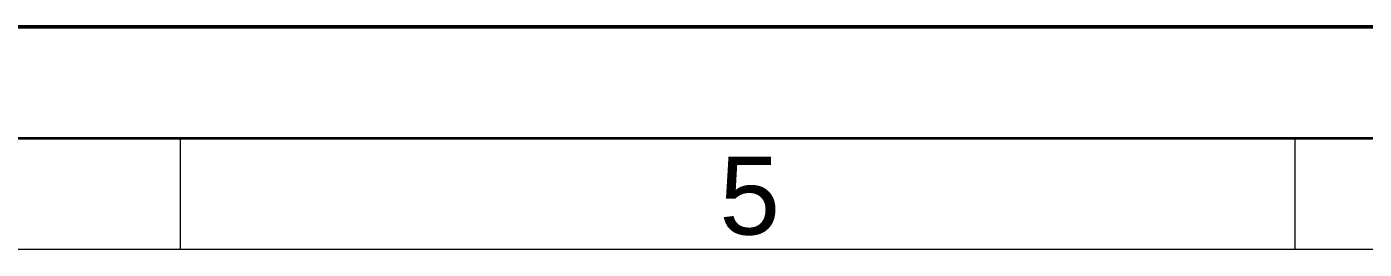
# Model space of a CAD drawing. Header units: millimetres. Extents: x 0 to 210, y 0 to 149.
# Drawn here: x 102.06 to 132.06, y 143.5 to 148.5 of the extents above; entities that cross this region are included whole.
import ezdxf

# ---------------------------------------------------------------- set-up
doc = ezdxf.new("R2010")
doc.units = ezdxf.units.MM
doc.header["$LTSCALE"] = 0.5
doc.layers.get('0').update_dxf_attribs({"lineweight": 25})
doc.layers.add('001', color=7, linetype='Continuous', lineweight=50)
doc.layers.add('Symbole(DIN)', color=3, linetype='Continuous', lineweight=25, true_color=0x00ff00)
doc.styles.add('Aktuell-DIN', font='arial.ttf')

# ---------------------------------------------------------------- blocks, each defined once
blk = doc.blocks.new('Ränder Basler-A3')
at = {"layer": '001'}
blk.add_line((0, 297), (420, 297), dxfattribs=at)
at = {"layer": '001', "color": 7, "linetype": 'Continuous', "lineweight": 35}
blk.add_line((5, 292), (415, 292), dxfattribs=at)
at = {"layer": '001', "color": 7, "linetype": 'Continuous', "lineweight": 18}
for p, q in [((211, 292), (211, 287)), ((261, 292), (261, 287)), ((10, 287), (410, 287))]:
    blk.add_line(p, q, dxfattribs=at)
at = {"layer": 'Symbole(DIN)', "color": 250, "true_color": 0x3f3f3f, "insert": (235.194, 289.386), "char_height": 3.5, "attachment_point": 4, "style": 'Aktuell-DIN'}
blk.add_mtext('\\fArial|b0|i0;5', dxfattribs=at)

msp = doc.modelspace()

# ---------------------------------------------------------------- block references
at = {"xscale": 0.5, "yscale": 0.5, "zscale": 0.5}
msp.add_blockref('Ränder Basler-A3', (0, 0), dxfattribs=at)

doc.saveas('drawing.dxf')
